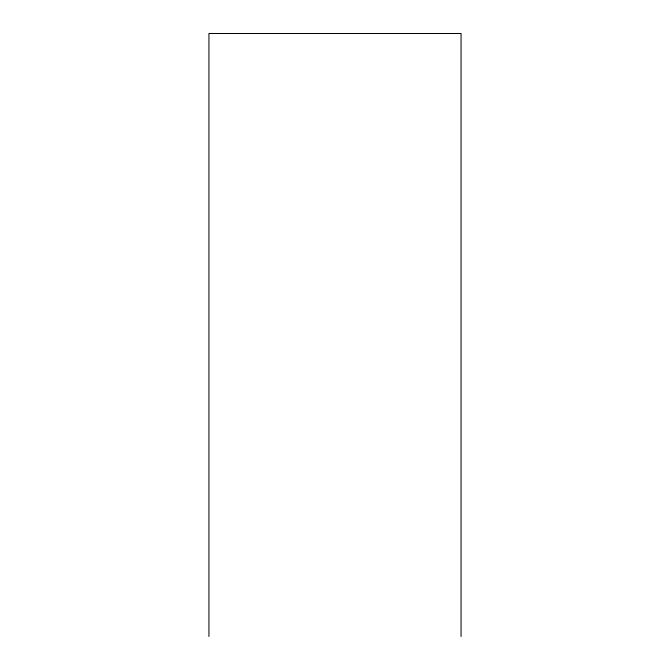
<?xml version="1.0" encoding="UTF-8"?>
<svg xmlns="http://www.w3.org/2000/svg" width="670" height="670" viewBox="0 0 670 670"><rect width="100%" height="100%" fill="white"/><g stroke="black" fill="none" stroke-linecap="round" stroke-linejoin="round"><path stroke-width="1" d="M461.06 636.5L461.06 33.5L208.94 33.5L208.94 636.5"/></g></svg>
